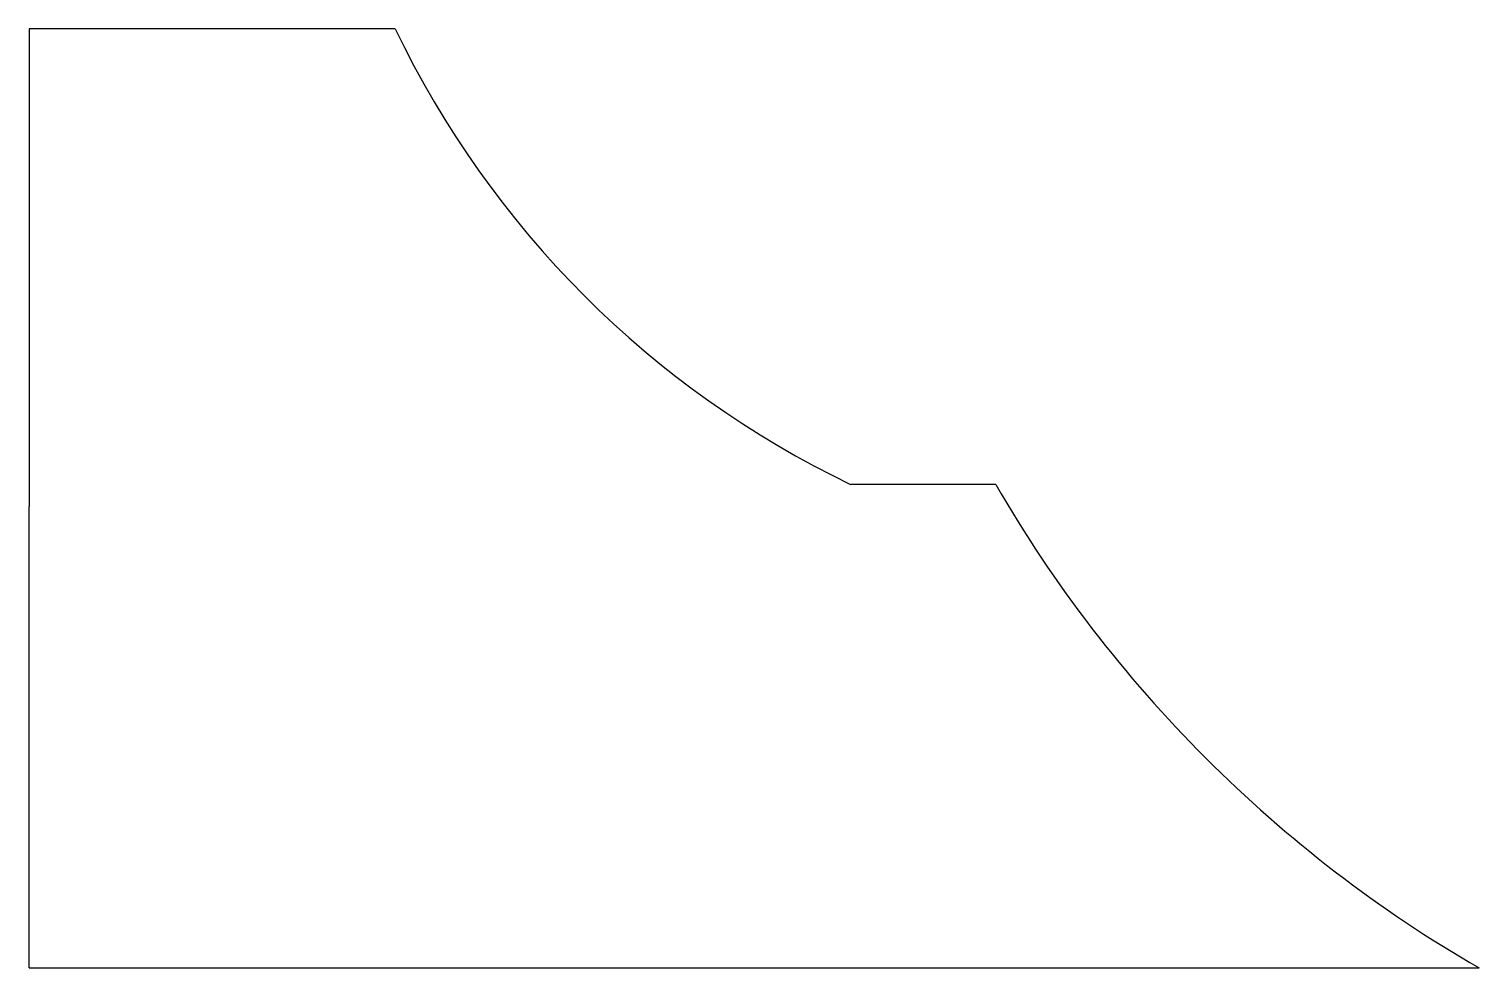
# Model space of a CAD drawing. Extents: x 0 to 10, y 0 to 6.5.
import ezdxf

# ---------------------------------------------------------------- set-up
doc = ezdxf.new("R2010")
doc.units = 0
doc.layers.add('MODELSKETCH_VISIBLE', color=7, linetype='CONTINUOUS')

msp = doc.modelspace()

# ---------------------------------------------------------------- linework, layer by layer
at = {"layer": 'MODELSKETCH_VISIBLE'}
for p, q in [((0, 6.474), (0, 3.181)), ((2.526, 6.474), (0, 6.474)), ((6.667, 3.333), (5.667, 3.333)), ((0, 0), (0, 3.181)), ((0, 0), (10, 0))]:
    msp.add_line(p, q, dxfattribs=at)
for centre, radius, start, end in [((8.565, 9.373), 6.699, 205.641, 244.359), ((14.57, 7.903), 9.129, 210.0375, 239.9625)]:
    msp.add_arc(centre, radius, start, end, dxfattribs=at)

doc.saveas('drawing.dxf')
